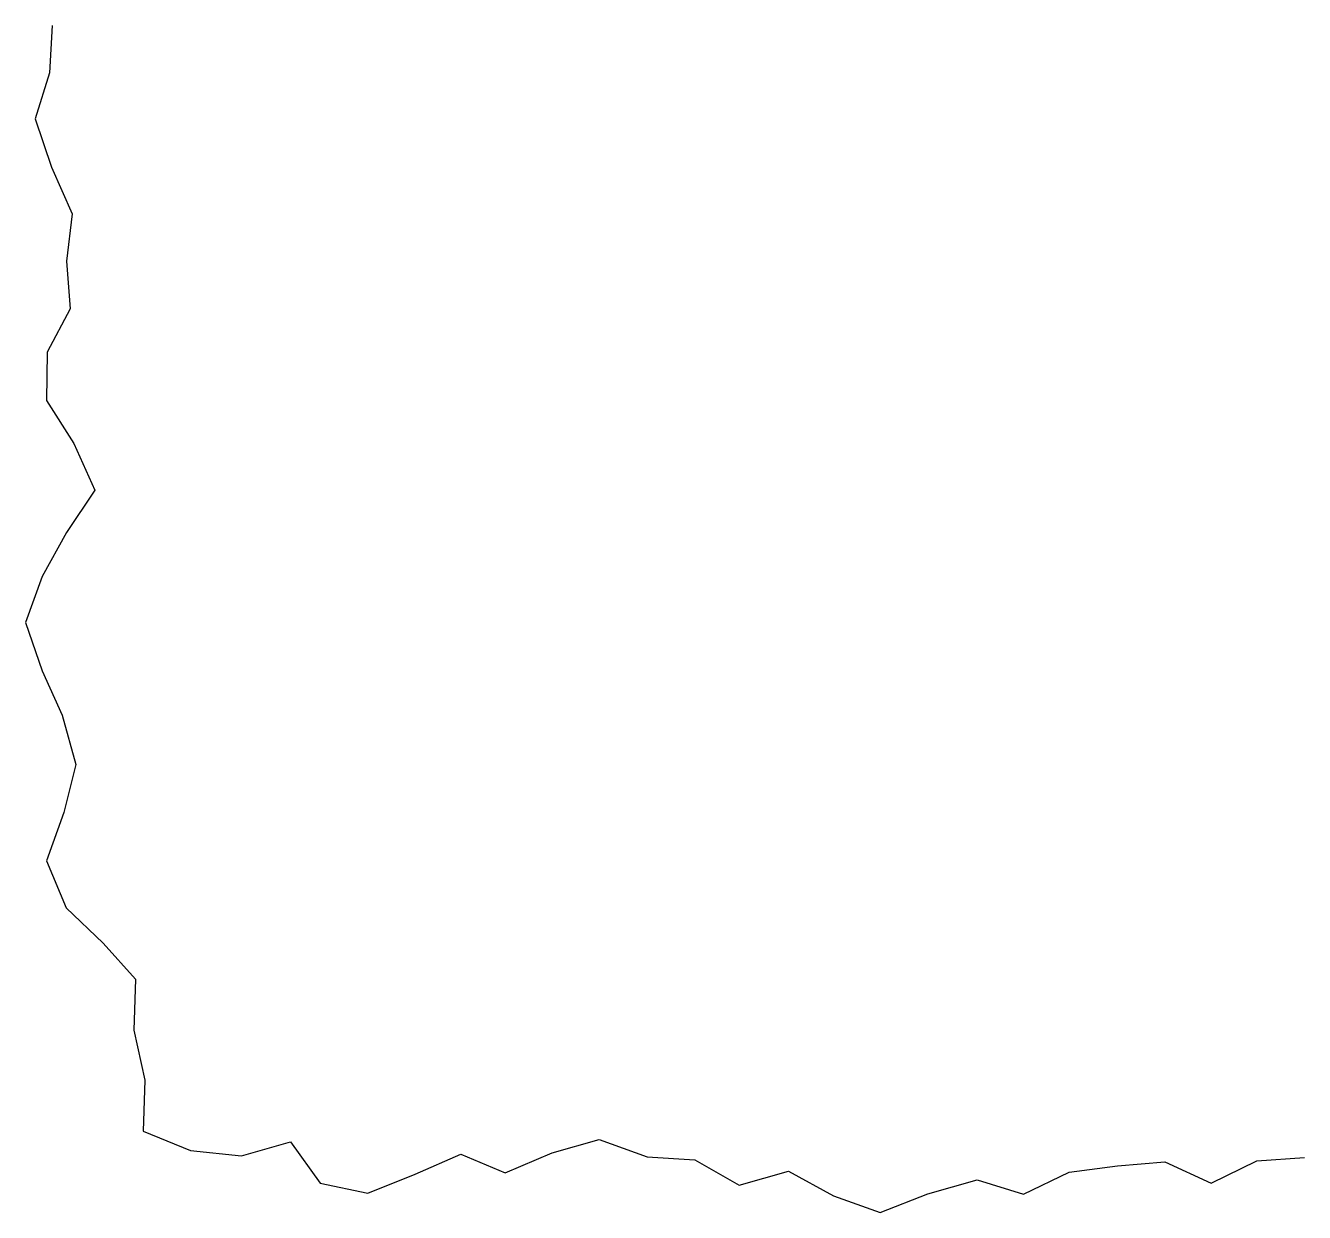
# Model space of a CAD drawing. Header units: inches. Extents: x 1.478 to 2.286, y -0.066 to 0.684.
import ezdxf

# ---------------------------------------------------------------- set-up
doc = ezdxf.new("R2010")
doc.units = ezdxf.units.IN
doc.layers.add('TRACE', color=7, linetype='Continuous')

msp = doc.modelspace()

# ---------------------------------------------------------------- linework, layer by layer
at = {"layer": 'TRACE'}
msp.add_lwpolyline([(1.4947, 0.68444), (1.49301, 0.65446), (1.48384, 0.62539), (1.4942, 0.59482), (1.50724, 0.56529), (1.50371, 0.53543), (1.50594, 0.50538), (1.49159, 0.47798), (1.49096, 0.44729), (1.50833, 0.42007), (1.52172, 0.3907), (1.50377, 0.36379), (1.48841, 0.33598), (1.47784, 0.30698), (1.48827, 0.27643), (1.50105, 0.24827), (1.50952, 0.21712), (1.50208, 0.18674), (1.49114, 0.15631), (1.50348, 0.12648), (1.52683, 0.10415), (1.54739, 0.08138), (1.54634, 0.04907), (1.55331, 0.01752), (1.55209, -0.01477), (1.58208, -0.02687), (1.61425, -0.03027), (1.64537, -0.02141), (1.66414, -0.04768), (1.69421, -0.05402), (1.7242, -0.04191), (1.75305, -0.0292), (1.78096, -0.04113), (1.8107, -0.0284), (1.84041, -0.0201), (1.87084, -0.03092), (1.90098, -0.03279), (1.92902, -0.0488), (1.96018, -0.04014), (1.98855, -0.05553), (2.01813, -0.06613), (2.04829, -0.05447), (2.07936, -0.04545), (2.10873, -0.05455), (2.13771, -0.04071), (2.16812, -0.03659), (2.19806, -0.03403), (2.22732, -0.04765), (2.25638, -0.03347), (2.28637, -0.03135)], dxfattribs=at)

doc.saveas('drawing.dxf')
